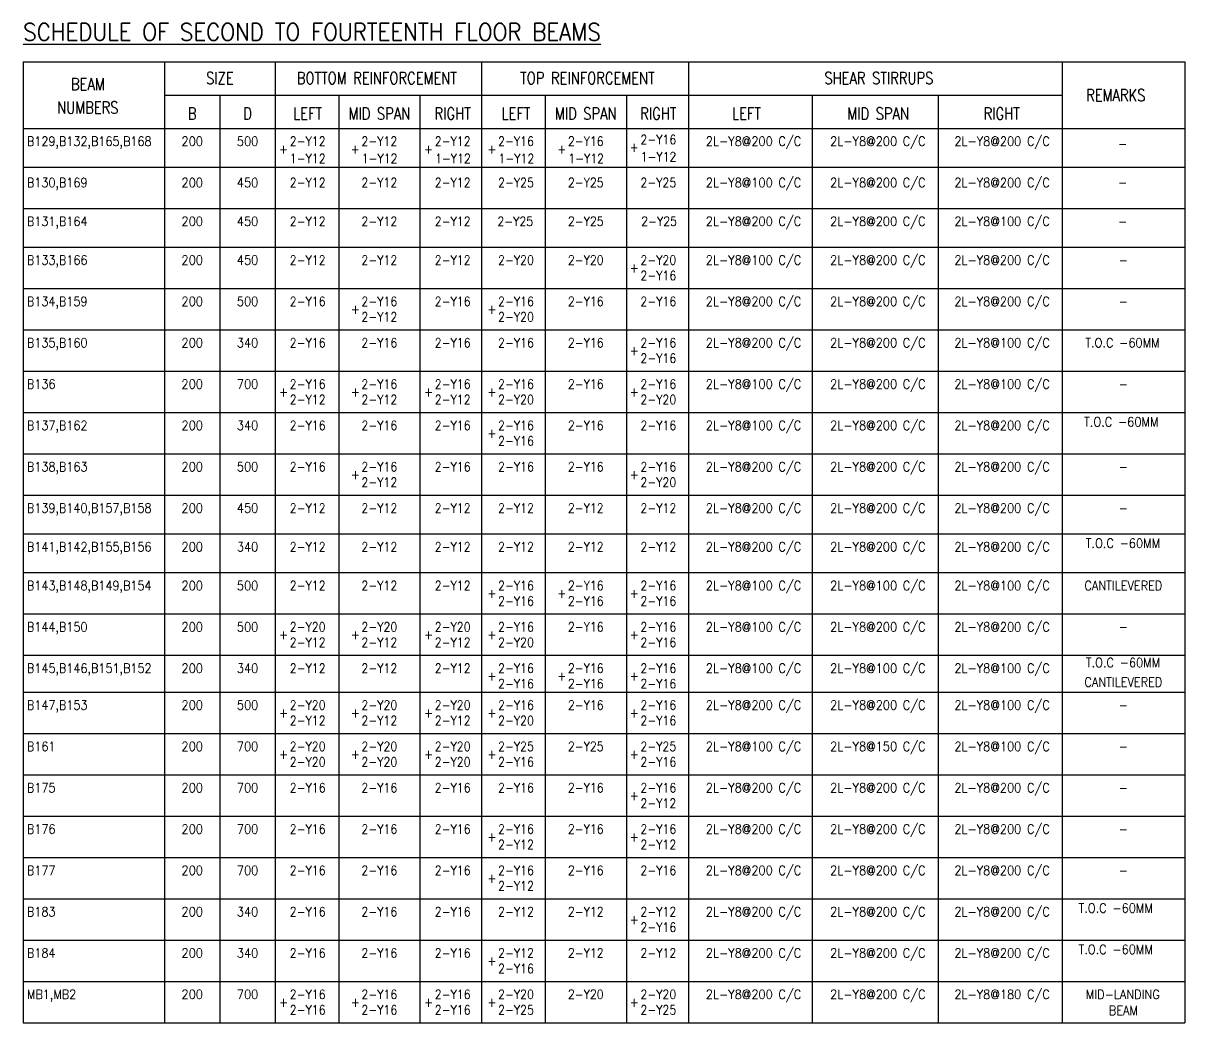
# Model space of a CAD drawing. Extents: x 1263772 to 1331517, y 71128 to 122561.
# Drawn here: x 1300053 to 1331517, y 95473 to 122561 of the extents above; entities that cross this region are included whole.
import ezdxf
from ezdxf.enums import TextEntityAlignment as Align

# ---------------------------------------------------------------- set-up
doc = ezdxf.new("R2010")
doc.units = 0
doc.header["$LTSCALE"] = 0.5
doc.header["$MEASUREMENT"] = 0
for name, color, linetype in [('07 BEAM TEXT SCH.', 2, 'Continuous'), ('13 SUB TITLE', 3, 'Continuous'), ('15 TITLE (MAIN TEXT)', 6, 'Continuous'), ('22 TABLE FRAME', 5, 'Continuous')]:
    doc.layers.add(name, color=color, linetype=linetype)
doc.styles.add('ROMANS', font='simplex.shx')

msp = doc.modelspace()

# ---------------------------------------------------------------- linework, layer by layer
at = {"layer": '22 TABLE FRAME', "color": 5, "linetype": 'Continuous'}
for p, q in [((1300053, 121512), (1300053, 95473)), ((1300053, 121512), (1331517, 121512)), ((1303880, 121512), (1303880, 95473)), ((1306880, 121512), (1306880, 95473)), ((1312471, 121512), (1312471, 95473)), ((1318073, 121512), (1318073, 95473)), ((1328192, 121512), (1328192, 95473)), ((1331517, 121512), (1331517, 95473)), ((1303880, 120612), (1328192, 120612)), ((1305380, 120612), (1305380, 95473)), ((1308600, 120612), (1308600, 95473)), ((1310800, 120612), (1310800, 95473)), ((1314191, 120612), (1314191, 95473)), ((1316391, 120612), (1316391, 95473)), ((1321426, 120612), (1321426, 95473)), ((1324839, 120612), (1324839, 95473)), ((1300053, 119712), (1331517, 119712)), ((1300053, 118662), (1331517, 118662)), ((1300053, 117542), (1331517, 117542)), ((1300053, 116492), (1331517, 116492)), ((1300053, 115372), (1331517, 115372)), ((1300053, 114252), (1331517, 114252)), ((1300053, 113132), (1331517, 113132)), ((1300053, 112012), (1331517, 112012)), ((1300053, 110892), (1331517, 110892)), ((1300053, 109772), (1331517, 109772)), ((1300053, 108722), (1331517, 108722)), ((1300053, 107672), (1331517, 107672)), ((1300053, 106552), (1331517, 106552)), ((1300053, 105432), (1331517, 105432)), ((1300053, 104433), (1331517, 104433)), ((1300053, 103313), (1331517, 103313)), ((1300053, 102193), (1331517, 102193)), ((1300053, 101073), (1331517, 101073)), ((1300053, 99953), (1331517, 99953)), ((1300053, 98833), (1331517, 98833)), ((1300053, 97713), (1331517, 97713)), ((1300053, 96593), (1331517, 96593)), ((1300053, 95473), (1331517, 95473))]:
    msp.add_line(p, q, dxfattribs=at)

# ---------------------------------------------------------------- texts
at = {"layer": '07 BEAM TEXT SCH.', "linetype": 'Continuous', "style": 'ROMANS', "width": 0.89}
for s, p in [('B129,B132,B165,B168', (1300153, 119362)), ('B130,B169', (1300153, 118242)), ('B131,B164', (1300153, 117192)), ('B133,B166', (1300153, 116142)), ('B134,B159', (1300153, 115022)), ('B135,B160', (1300153, 113902)), ('B136', (1300153, 112782)), ('B137,B162', (1300153, 111662)), ('B138,B163', (1300153, 110542)), ('B139,B140,B157,B158', (1300153, 109422)), ('B141,B142,B155,B156', (1300153, 108372)), ('B143,B148,B149,B154', (1300153, 107322)), ('B144,B150', (1300153, 106202)), ('B145,B146,B151,B152', (1300153, 105082)), ('B147,B153', (1300153, 104083)), ('B161', (1300153, 102963)), ('B175', (1300153, 101843)), ('B176', (1300153, 100723)), ('B177', (1300153, 99603)), ('B183', (1300153, 98483)), ('B184', (1300153, 97363))]:
    msp.add_text(s, height=250, dxfattribs=at).set_placement(p, align=Align.MIDDLE_LEFT)
at = {"layer": '07 BEAM TEXT SCH.', "color": 2, "linetype": 'Continuous', "style": 'ROMANS'}
for s, width, p in [('200', 0.9, (1304630, 119362)), ('500', 0.9, (1306130, 119362)), ('2-Y12', 0.87, (1307757, 119362)), ('2-Y12', 0.87, (1309700, 119362)), ('2-Y12', 0.87, (1311685, 119362)), ('2-Y16', 0.87, (1313401, 119362)), ('2-Y16', 0.87, (1315291, 119362)), ('+', 0.87, (1316601, 119199)), ('2-Y16', 0.87, (1317256, 119409)), (' 2L-Y8@200 C/C', 0.9, (1319758, 119362)), (' 2L-Y8@200 C/C', 0.9, (1323127, 119362)), (' 2L-Y8@200 C/C', 0.9, (1326491, 119362)), ('-', 0.9, (1329834, 119292)), ('+', 0.87, (1307102, 119152)), ('1-Y12', 0.87, (1307757, 118895)), ('+', 0.87, (1309045, 119152)), ('1-Y12', 0.87, (1309705, 118895)), ('+', 0.87, (1311030, 119152)), ('1-Y12', 0.87, (1311691, 118895)), ('+', 0.87, (1312751, 119152)), ('1-Y12', 0.87, (1313411, 118895)), ('+', 0.87, (1314641, 119152)), ('1-Y12', 0.87, (1315301, 118895)), ('1-Y12', 0.87, (1317261, 118942)), ('200', 0.9, (1304630, 118242)), ('450', 0.9, (1306130, 118242)), ('2-Y12', 0.87, (1307757, 118242)), ('2-Y12', 0.87, (1309700, 118242)), ('2-Y12', 0.87, (1311685, 118242)), ('2-Y25', 0.87, (1313401, 118242)), ('2-Y25', 0.87, (1315291, 118242)), ('2-Y25', 0.87, (1317256, 118242)), (' 2L-Y8@100 C/C', 0.9, (1319758, 118242)), (' 2L-Y8@200 C/C', 0.9, (1323127, 118242)), (' 2L-Y8@200 C/C', 0.9, (1326491, 118242)), ('-', 0.9, (1329834, 118242)), (' 2L-Y8@200 C/C', 0.9, (1319758, 117192)), (' 2L-Y8@200 C/C', 0.9, (1323127, 117192)), (' 2L-Y8@100 C/C', 0.9, (1326491, 117192)), ('200', 0.9, (1304630, 117192)), ('450', 0.9, (1306130, 117192)), ('2-Y12', 0.87, (1307757, 117192)), ('2-Y12', 0.87, (1309700, 117192)), ('2-Y12', 0.87, (1311685, 117192)), ('2-Y25', 0.87, (1313380, 117192)), ('2-Y25', 0.87, (1315291, 117192)), ('2-Y25', 0.87, (1317277, 117192)), ('-', 0.9, (1329834, 117192)), ('200', 0.9, (1304630, 116142)), ('450', 0.9, (1306130, 116142)), ('2-Y12', 0.87, (1307757, 116142)), ('2-Y12', 0.87, (1309700, 116142)), ('2-Y12', 0.87, (1311685, 116142)), ('2-Y20', 0.87, (1313401, 116142)), ('2-Y20', 0.87, (1315291, 116142)), ('2-Y20', 0.87, (1317256, 116142)), (' 2L-Y8@100 C/C', 0.9, (1319758, 116142)), (' 2L-Y8@200 C/C', 0.9, (1323127, 116142)), (' 2L-Y8@200 C/C', 0.9, (1326491, 116142)), ('-', 0.9, (1329855, 116142)), ('+', 0.87, (1316606, 115932)), ('2-Y16', 0.87, (1317256, 115722)), (' 2L-Y8@200 C/C', 0.9, (1319758, 115022)), (' 2L-Y8@200 C/C', 0.9, (1323127, 115022)), (' 2L-Y8@200 C/C', 0.9, (1326491, 115022)), ('200', 0.9, (1304630, 115022)), ('500', 0.9, (1306130, 115022)), ('2-Y16', 0.87, (1307757, 115022)), ('+', 0.87, (1309050, 114812)), ('2-Y16', 0.87, (1309700, 115022)), ('2-Y16', 0.87, (1311685, 115022)), ('+', 0.87, (1312751, 114812)), ('2-Y16', 0.87, (1313401, 115022)), ('2-Y16', 0.87, (1315291, 115022)), ('2-Y16', 0.87, (1317256, 115022)), ('-', 0.9, (1329855, 115022)), ('2-Y12', 0.87, (1309700, 114602)), ('2-Y20', 0.87, (1313401, 114602)), ('200', 0.9, (1304630, 113902)), ('340', 0.9, (1306130, 113902)), ('2-Y16', 0.87, (1307757, 113902)), ('2-Y16', 0.87, (1309700, 113902)), ('2-Y16', 0.87, (1311685, 113902)), ('2-Y16', 0.87, (1313401, 113902)), ('2-Y16', 0.87, (1315291, 113902)), ('2-Y16', 0.87, (1317256, 113902)), (' 2L-Y8@200 C/C', 0.9, (1319758, 113902)), (' 2L-Y8@200 C/C', 0.9, (1323127, 113902)), (' 2L-Y8@100 C/C', 0.9, (1326491, 113902)), ('T.O.C -60MM', 0.9, (1329831, 113902)), ('+', 0.87, (1316606, 113692)), ('2-Y16', 0.87, (1317256, 113482)), ('200', 0.9, (1304630, 112782)), ('700', 0.9, (1306130, 112782)), ('+', 0.87, (1307107, 112572)), ('2-Y16', 0.87, (1307757, 112782)), ('+', 0.87, (1309050, 112572)), ('2-Y16', 0.87, (1309700, 112782)), ('+', 0.87, (1311035, 112572)), ('2-Y16', 0.87, (1311685, 112782)), ('+', 0.87, (1312751, 112572)), ('2-Y16', 0.87, (1313401, 112782)), ('2-Y16', 0.87, (1315291, 112782)), ('+', 0.87, (1316606, 112572)), ('2-Y16', 0.87, (1317256, 112782)), (' 2L-Y8@100 C/C', 0.9, (1319758, 112782)), (' 2L-Y8@200 C/C', 0.9, (1323127, 112782)), (' 2L-Y8@100 C/C', 0.9, (1326491, 112782)), ('-', 0.9, (1329855, 112782)), ('2-Y12', 0.87, (1307757, 112362)), ('2-Y12', 0.87, (1309700, 112362)), ('2-Y12', 0.87, (1311685, 112362)), ('2-Y20', 0.87, (1313401, 112362)), ('2-Y20', 0.87, (1317256, 112362)), ('200', 0.9, (1304630, 111662)), ('340', 0.9, (1306130, 111662)), ('2-Y16', 0.87, (1307757, 111662)), ('2-Y16', 0.87, (1309700, 111662)), ('2-Y16', 0.87, (1311685, 111662)), ('2-Y16', 0.87, (1313401, 111662)), ('2-Y16', 0.87, (1315291, 111662)), ('2-Y16', 0.87, (1317256, 111662)), (' 2L-Y8@100 C/C', 0.9, (1319758, 111662)), (' 2L-Y8@200 C/C', 0.9, (1323127, 111662)), (' 2L-Y8@200 C/C', 0.9, (1326491, 111662)), ('T.O.C -60MM', 0.9, (1329799, 111759)), ('+', 0.87, (1312751, 111452)), ('2-Y16', 0.87, (1313401, 111242)), ('200', 0.9, (1304630, 110542)), ('500', 0.9, (1306130, 110542)), ('2-Y16', 0.87, (1307757, 110542)), ('2-Y16', 0.87, (1309700, 110542)), ('2-Y16', 0.87, (1311685, 110542)), ('2-Y16', 0.87, (1313401, 110542)), ('2-Y16', 0.87, (1315291, 110542)), ('2-Y16', 0.87, (1317256, 110542)), (' 2L-Y8@200 C/C', 0.9, (1319758, 110542)), (' 2L-Y8@200 C/C', 0.9, (1323127, 110542)), (' 2L-Y8@200 C/C', 0.9, (1326491, 110542)), ('-', 0.9, (1329855, 110542)), ('+', 0.87, (1309050, 110332)), ('2-Y12', 0.87, (1309700, 110122)), ('+', 0.87, (1316606, 110332)), ('2-Y20', 0.87, (1317256, 110122)), ('200', 0.9, (1304630, 109422)), ('450', 0.9, (1306130, 109422)), ('2-Y12', 0.87, (1307757, 109422)), ('2-Y12', 0.87, (1309700, 109422)), ('2-Y12', 0.87, (1311685, 109422)), ('2-Y12', 0.87, (1313401, 109422)), ('2-Y12', 0.87, (1315291, 109422)), ('2-Y12', 0.87, (1317256, 109422)), (' 2L-Y8@200 C/C', 0.9, (1319758, 109422)), (' 2L-Y8@200 C/C', 0.9, (1323127, 109422)), (' 2L-Y8@200 C/C', 0.9, (1326491, 109422)), ('-', 0.9, (1329855, 109422)), ('T.O.C -60MM', 0.9, (1329843, 108469)), ('200', 0.9, (1304630, 108372)), ('340', 0.9, (1306130, 108372)), ('2-Y12', 0.87, (1307757, 108372)), ('2-Y12', 0.87, (1309700, 108372)), ('2-Y12', 0.87, (1311685, 108372)), ('2-Y12', 0.87, (1313401, 108372)), ('2-Y12', 0.87, (1315291, 108372)), ('2-Y12', 0.87, (1317256, 108372)), (' 2L-Y8@200 C/C', 0.9, (1319758, 108372)), (' 2L-Y8@200 C/C', 0.9, (1323127, 108372)), (' 2L-Y8@200 C/C', 0.9, (1326491, 108372)), ('200', 0.9, (1304630, 107322)), ('500', 0.9, (1306130, 107322)), ('2-Y12', 0.87, (1307757, 107322)), ('2-Y12', 0.87, (1309700, 107322)), ('2-Y12', 0.87, (1311685, 107322)), ('2-Y16', 0.87, (1313401, 107322)), ('2-Y16', 0.87, (1315291, 107322)), ('2-Y16', 0.87, (1317256, 107322)), (' 2L-Y8@100 C/C', 0.9, (1319758, 107322)), (' 2L-Y8@100 C/C', 0.9, (1323127, 107322)), (' 2L-Y8@100 C/C', 0.9, (1326491, 107322)), ('CANTILEVERED', 0.9, (1329855, 107322)), ('+', 0.87, (1312751, 107112)), ('2-Y16', 0.87, (1313401, 106902)), ('+', 0.87, (1314641, 107112)), ('2-Y16', 0.87, (1315291, 106902)), ('+', 0.87, (1316606, 107112)), ('2-Y16', 0.87, (1317256, 106902)), (' 2L-Y8@100 C/C', 0.9, (1319758, 106202)), (' 2L-Y8@200 C/C', 0.9, (1323127, 106202)), (' 2L-Y8@200 C/C', 0.9, (1326491, 106202)), ('200', 0.9, (1304630, 106202)), ('500', 0.9, (1306130, 106202)), ('+', 0.87, (1307107, 105992)), ('2-Y20', 0.87, (1307757, 106202)), ('+', 0.87, (1309050, 105992)), ('2-Y20', 0.87, (1309700, 106202)), ('+', 0.87, (1311035, 105992)), ('2-Y20', 0.87, (1311685, 106202)), ('+', 0.87, (1312751, 105992)), ('2-Y16', 0.87, (1313401, 106202)), ('2-Y16', 0.87, (1315291, 106202)), ('+', 0.87, (1316606, 105992)), ('2-Y16', 0.87, (1317256, 106202)), ('-', 0.9, (1329855, 106202)), ('2-Y12', 0.87, (1307757, 105782)), ('2-Y12', 0.87, (1309700, 105782)), ('2-Y12', 0.87, (1311685, 105782)), ('2-Y20', 0.87, (1313401, 105782)), ('2-Y16', 0.87, (1317256, 105782)), ('200', 0.9, (1304630, 105082)), ('340', 0.9, (1306130, 105082)), ('2-Y12', 0.87, (1307757, 105082)), ('2-Y12', 0.87, (1309700, 105082)), ('2-Y12', 0.87, (1311685, 105082)), ('2-Y16', 0.87, (1313401, 105082)), ('2-Y16', 0.87, (1315291, 105082)), ('2-Y16', 0.87, (1317256, 105082)), (' 2L-Y8@100 C/C', 0.9, (1319758, 105082)), (' 2L-Y8@100 C/C', 0.9, (1323127, 105082)), (' 2L-Y8@100 C/C', 0.9, (1326491, 105082)), ('T.O.C -60MM', 0.9, (1329846, 105235)), ('+', 0.87, (1312751, 104872)), ('2-Y16', 0.87, (1313401, 104662)), ('+', 0.87, (1314641, 104872)), ('2-Y16', 0.87, (1315291, 104662)), ('+', 0.87, (1316606, 104872)), ('2-Y16', 0.87, (1317256, 104662)), ('CANTILEVERED', 0.9, (1329855, 104706)), ('200', 0.9, (1304630, 104083)), ('500', 0.9, (1306130, 104083)), ('2-Y20', 0.87, (1307757, 104083)), ('2-Y20', 0.87, (1309700, 104083)), ('2-Y20', 0.87, (1311685, 104083)), ('2-Y16', 0.87, (1313401, 104083)), ('2-Y16', 0.87, (1315291, 104083)), ('2-Y16', 0.87, (1317256, 104083)), (' 2L-Y8@200 C/C', 0.9, (1319758, 104083)), (' 2L-Y8@200 C/C', 0.9, (1323127, 104083)), (' 2L-Y8@100 C/C', 0.9, (1326491, 104083)), ('+', 0.87, (1307107, 103873)), ('+', 0.87, (1309050, 103873)), ('+', 0.87, (1311035, 103873)), ('+', 0.87, (1312751, 103873)), ('+', 0.87, (1316606, 103873)), ('-', 0.9, (1329855, 104083)), ('2-Y12', 0.87, (1307757, 103663)), ('2-Y12', 0.87, (1309700, 103663)), ('2-Y12', 0.87, (1311685, 103663)), ('2-Y20', 0.87, (1313401, 103663)), ('2-Y16', 0.87, (1317256, 103663)), ('200', 0.9, (1304630, 102963)), ('700', 0.9, (1306130, 102963)), ('2-Y20', 0.87, (1307757, 102963)), ('2-Y20', 0.87, (1309700, 102963)), ('2-Y20', 0.87, (1311685, 102963)), ('2-Y25', 0.87, (1313401, 102963)), ('2-Y25', 0.87, (1315291, 102963)), ('2-Y25', 0.87, (1317256, 102963)), (' 2L-Y8@100 C/C', 0.9, (1319758, 102963)), (' 2L-Y8@150 C/C', 0.9, (1323127, 102963)), (' 2L-Y8@100 C/C', 0.9, (1326491, 102963)), ('-', 0.9, (1329855, 102963)), ('+', 0.87, (1307107, 102753)), ('2-Y20', 0.87, (1307757, 102543)), ('+', 0.87, (1309050, 102753)), ('2-Y20', 0.87, (1309700, 102543)), ('+', 0.87, (1311035, 102753)), ('2-Y20', 0.87, (1311685, 102543)), ('+', 0.87, (1312751, 102753)), ('2-Y16', 0.87, (1313401, 102543)), ('+', 0.87, (1316606, 102753)), ('2-Y16', 0.87, (1317256, 102543)), ('200', 0.9, (1304630, 101843)), ('700', 0.9, (1306130, 101843)), ('2-Y16', 0.87, (1307757, 101843)), ('2-Y16', 0.87, (1309700, 101843)), ('2-Y16', 0.87, (1311685, 101843)), ('2-Y16', 0.87, (1313401, 101843)), ('2-Y16', 0.87, (1315291, 101843)), ('2-Y16', 0.87, (1317256, 101843)), (' 2L-Y8@200 C/C', 0.9, (1319758, 101843)), (' 2L-Y8@200 C/C', 0.9, (1323127, 101843)), (' 2L-Y8@200 C/C', 0.9, (1326491, 101843)), ('+', 0.87, (1316606, 101633)), ('-', 0.9, (1329855, 101843)), ('2-Y12', 0.87, (1317256, 101423)), ('200', 0.9, (1304630, 100723)), ('700', 0.9, (1306130, 100723)), ('2-Y16', 0.87, (1307757, 100723)), ('2-Y16', 0.87, (1309700, 100723)), ('2-Y16', 0.87, (1311685, 100723)), ('2-Y16', 0.87, (1313401, 100723)), ('2-Y16', 0.87, (1315291, 100723)), ('2-Y16', 0.87, (1317256, 100723)), (' 2L-Y8@200 C/C', 0.9, (1319758, 100723)), (' 2L-Y8@200 C/C', 0.9, (1323127, 100723)), (' 2L-Y8@200 C/C', 0.9, (1326491, 100723)), ('-', 0.9, (1329855, 100723)), ('+', 0.87, (1312751, 100513)), ('2-Y12', 0.87, (1313401, 100303)), ('+', 0.87, (1316606, 100513)), ('2-Y12', 0.87, (1317256, 100303)), (' 2L-Y8@200 C/C', 0.9, (1319758, 99603)), (' 2L-Y8@200 C/C', 0.9, (1323127, 99603)), (' 2L-Y8@200 C/C', 0.9, (1326491, 99603)), ('200', 0.9, (1304630, 99603)), ('700', 0.9, (1306130, 99603)), ('2-Y16', 0.87, (1307757, 99603)), ('2-Y16', 0.87, (1309700, 99603)), ('2-Y16', 0.87, (1311685, 99603)), ('+', 0.87, (1312751, 99393)), ('2-Y16', 0.87, (1313401, 99603)), ('2-Y16', 0.87, (1315291, 99603)), ('2-Y16', 0.87, (1317256, 99603)), ('-', 0.9, (1329855, 99603)), ('2-Y12', 0.87, (1313401, 99183)), ('200', 0.9, (1304630, 98483)), ('340', 0.9, (1306130, 98483)), ('2-Y16', 0.87, (1307757, 98483)), ('2-Y16', 0.87, (1309700, 98483)), ('2-Y16', 0.87, (1311685, 98483)), ('2-Y12', 0.87, (1313401, 98483)), ('2-Y12', 0.87, (1315291, 98483)), ('2-Y12', 0.87, (1317256, 98483)), (' 2L-Y8@200 C/C', 0.9, (1319758, 98483)), (' 2L-Y8@200 C/C', 0.9, (1323127, 98483)), (' 2L-Y8@200 C/C', 0.9, (1326491, 98483)), ('T.O.C -60MM', 0.9, (1329648, 98581)), ('+', 0.87, (1316606, 98273)), ('2-Y16', 0.87, (1317256, 98063)), ('T.O.C -60MM', 0.9, (1329648, 97461)), ('200', 0.9, (1304630, 97363)), ('340', 0.9, (1306130, 97363)), ('2-Y16', 0.87, (1307757, 97363)), ('2-Y16', 0.87, (1309700, 97363)), ('2-Y16', 0.87, (1311685, 97363)), ('+', 0.87, (1312751, 97153)), ('2-Y12', 0.87, (1313401, 97363)), ('2-Y12', 0.87, (1315291, 97363)), ('2-Y12', 0.87, (1317256, 97363)), (' 2L-Y8@200 C/C', 0.9, (1319758, 97363)), (' 2L-Y8@200 C/C', 0.9, (1323127, 97363)), (' 2L-Y8@200 C/C', 0.9, (1326491, 97363)), ('2-Y16', 0.87, (1313401, 96943)), ('200', 0.9, (1304630, 96243)), ('700', 0.9, (1306130, 96243)), ('2-Y16', 0.87, (1307757, 96243)), ('2-Y16', 0.87, (1309700, 96243)), ('2-Y16', 0.87, (1311685, 96243)), ('2-Y20', 0.87, (1313401, 96243)), ('2-Y20', 0.87, (1315291, 96243)), ('2-Y20', 0.87, (1317256, 96243)), (' 2L-Y8@200 C/C', 0.9, (1319758, 96243)), (' 2L-Y8@200 C/C', 0.9, (1323127, 96243)), (' 2L-Y8@180 C/C', 0.9, (1326491, 96243)), ('MID-LANDING', 0.9, (1329838, 96243)), ('+', 0.87, (1307107, 96033)), ('+', 0.87, (1309050, 96033)), ('+', 0.87, (1311035, 96033)), ('+', 0.87, (1312751, 96033)), ('+', 0.87, (1316606, 96033)), ('2-Y16', 0.87, (1307757, 95823)), ('2-Y16', 0.87, (1309700, 95823)), ('2-Y16', 0.87, (1311685, 95823)), ('2-Y25', 0.87, (1313401, 95823)), ('2-Y25', 0.87, (1317256, 95823)), ('BEAM', 0.9, (1329855, 95808))]:
    msp.add_text(s, height=250, dxfattribs=dict(at, width=width)).set_placement(p, align=Align.MIDDLE_CENTER)
at = {"layer": '07 BEAM TEXT SCH.', "color": 2, "linetype": 'Continuous', "style": 'ROMANS', "width": 0.89}
msp.add_text('MB1,MB2', height=250, dxfattribs=at).set_placement((1300153, 96243), align=Align.MIDDLE_LEFT)
at = {"layer": '13 SUB TITLE', "color": 3, "linetype": 'Continuous', "style": 'ROMANS', "width": 0.8}
for s, p in [('SIZE', (1305380, 120912)), ('BOTTOM REINFORCEMENT', (1309631, 120912)), ('TOP REINFORCEMENT', (1315335, 120912)), ('SHEAR STIRRUPS', (1323231, 120912)), ('NUMBERS', (1301803, 120112))]:
    msp.add_text(s, height=325, dxfattribs=at).set_placement(p, align=Align.CENTER)
for s, p in [('BEAM', (1301803, 120912)), ('REMARKS', (1329650, 120612)), ('B', (1304630, 120112)), ('D', (1306130, 120112)), ('LEFT', (1307757, 120112)), ('MID SPAN', (1309700, 120112)), ('RIGHT', (1311685, 120112)), ('LEFT', (1313401, 120112)), ('MID SPAN', (1315291, 120112)), ('RIGHT', (1317256, 120112)), ('LEFT', (1319644, 120112)), ('MID SPAN', (1323212, 120112)), ('RIGHT', (1326559, 120112))]:
    msp.add_text(s, height=325, dxfattribs=at).set_placement(p, align=Align.MIDDLE)
at = {"layer": '15 TITLE (MAIN TEXT)', "color": 6, "style": 'ROMANS', "width": 0.9}
msp.add_text('%%USCHEDULE OF SECOND TO FOURTEENTH FLOOR BEAMS', height=472.22, dxfattribs=at).set_placement((1300053, 122089))

doc.saveas('drawing.dxf')
